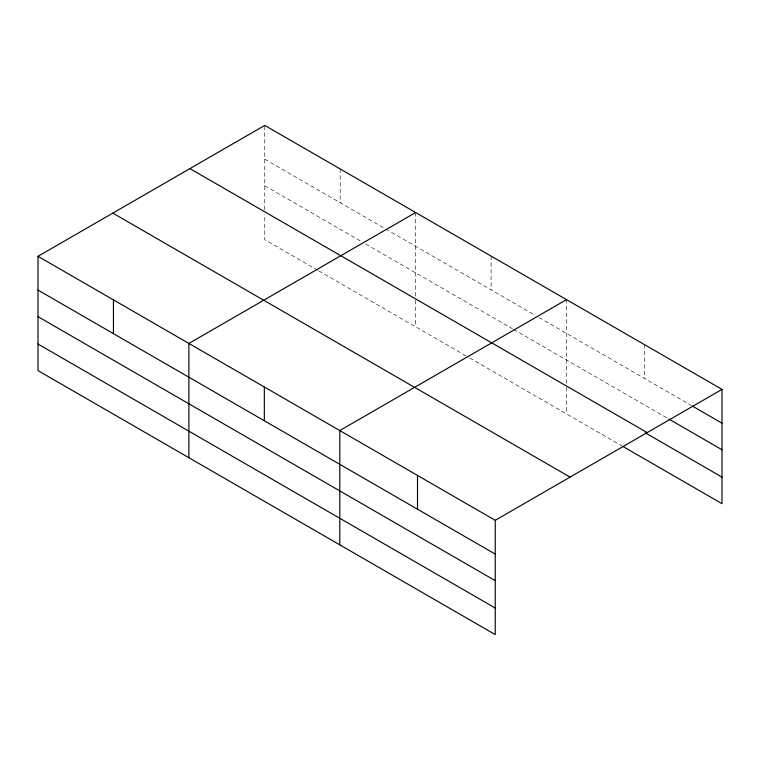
<?xml version="1.0" encoding="UTF-8"?>
<svg xmlns="http://www.w3.org/2000/svg" width="760" height="760" viewBox="0 0 760 760"><rect width="100%" height="100%" fill="white"/><g stroke="black" fill="none" stroke-linecap="round" stroke-linejoin="round"><path stroke-width="0.57" stroke-dasharray="3.8 2.85" d="M264.755 209.703L264.755 125.409M264.755 159.182L534.936 315.162M539.011 317.519L691.315 405.45M264.755 185.744L360.591 241.082M365.683 244.017L512.496 328.785M513.522 329.374L667.793 418.437M317.765 270.294L264.755 239.685L264.755 214.273M318.791 270.883L468.663 357.409M469.68 357.998L621.765 445.806M644.271 344.517L644.271 378.29M566.533 299.639L566.533 383.933M566.533 387.353L566.533 413.924M491.093 256.082L491.093 289.854M415.644 212.524L415.644 296.818M415.644 300.238L415.644 326.8M340.195 168.967L340.195 202.739"/><path stroke-width="1.14" d="M38 256.32L495.244 520.315L495.244 634.591L38 370.604L38 256.32L264.755 125.409L722 389.395L722 503.681L622.792 446.395M415.644 212.524L188.888 343.444L188.888 457.719M566.533 299.639L339.786 430.559L339.786 544.834M495.244 520.315L722 389.395M692.341 406.04L722 423.168M668.819 419.026L722 449.74M189.924 168.606L647.168 432.601M645.288 432.82L722 477.109M112.831 213.123L570.076 477.109M38 290.092L495.244 554.087M38 316.663L495.244 580.649M38 344.033L495.244 608.028M417.515 475.437L417.515 509.209M264.337 387.001L264.337 420.774M113.449 299.877L113.449 333.649"/></g></svg>
